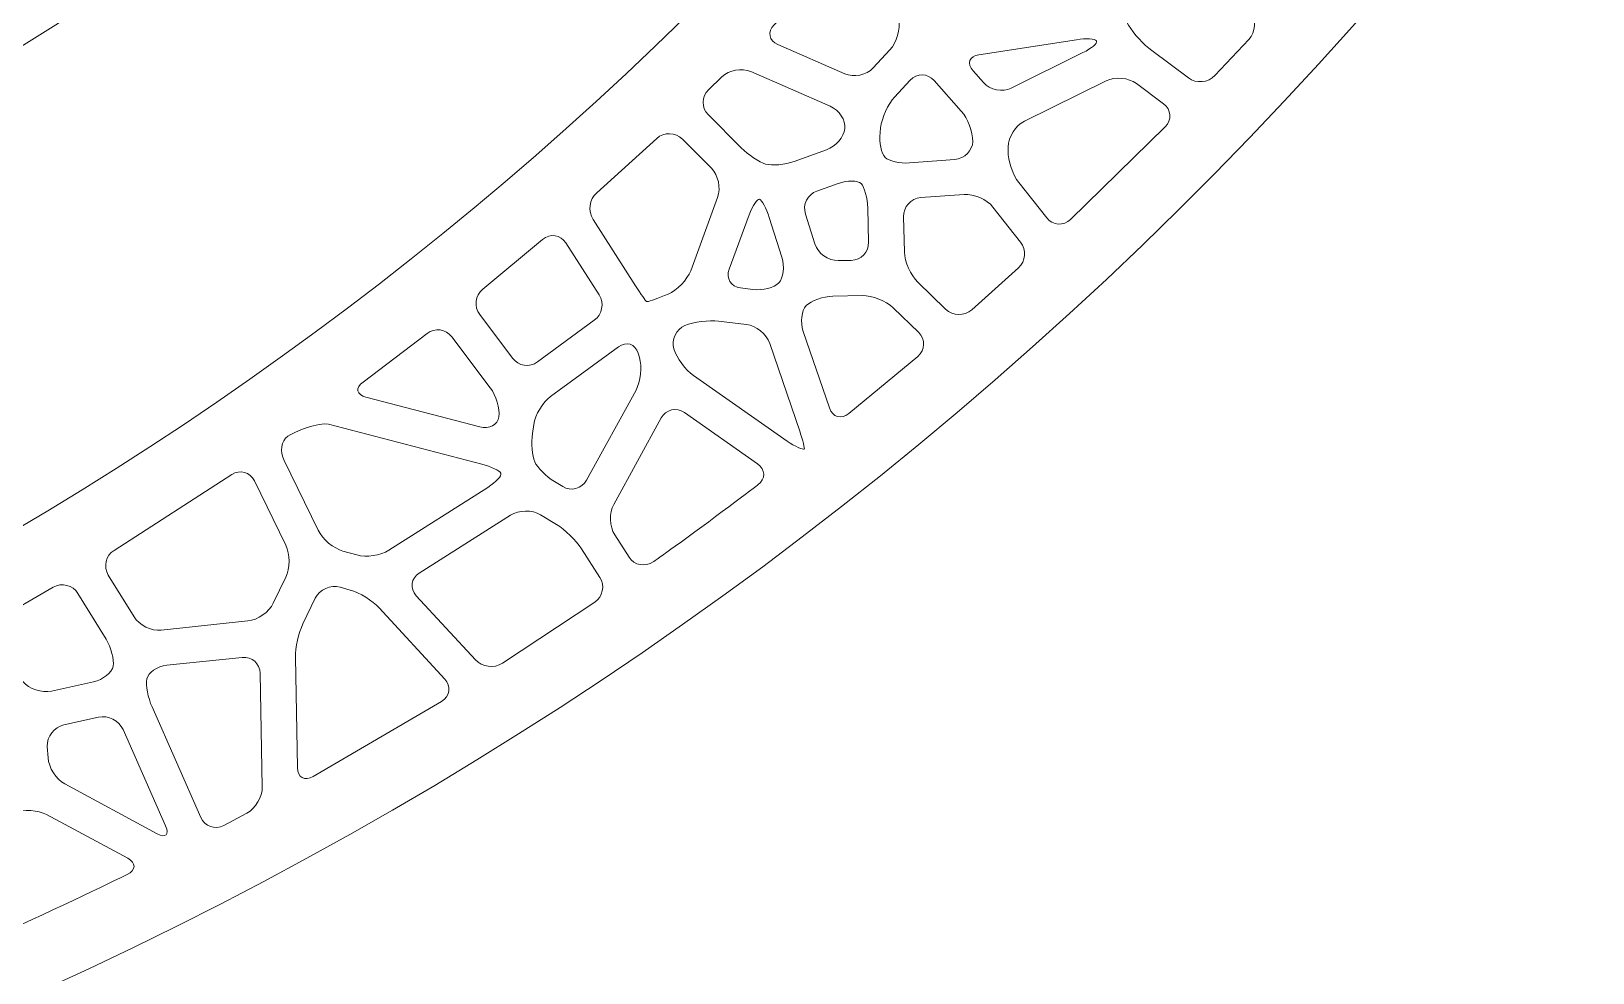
# Model space of a CAD drawing. Header units: inches. Extents: x 8 to 818, y -635 to -10.
# Drawn here: x 628.6 to 752.5, y -485.9 to -411.2 of the extents above; entities that cross this region are included whole.
import ezdxf

# ---------------------------------------------------------------- set-up
doc = ezdxf.new("R2010")
doc.units = ezdxf.units.IN
doc.header["$MEASUREMENT"] = 0
doc.layers.add('Calque 1', color=7, linetype='Continuous')

# ---------------------------------------------------------------- blocks, each defined once
blk = doc.blocks.new('block 2')
at = {"layer": 'Calque 1', "color": 179, "lineweight": 5, "true_color": 0x262425}
blk.add_open_spline([(715.86, -64), (715.86, -64), (726.82, -66.29), (726.82, -66.29), (727.36, -66.4), (727.7, -66.93), (727.59, -67.48), (727.59, -67.48), (727.39, -68.45), (727.39, -68.45), (727.27, -68.99), (726.74, -69.34), (726.2, -69.23), (726.2, -69.23), (717.2, -67.34), (717.2, -67.34), (769.2, -199.6), (711.01, -353.81), (579.16, -418.55), (579.16, -418.55), (584.06, -419.58), (584.06, -419.58), (584.61, -419.69), (584.95, -420.22), (584.84, -420.76), (584.84, -420.76), (584.63, -421.74), (584.63, -421.74), (584.52, -422.28), (583.99, -422.63), (583.45, -422.51), (583.45, -422.51), (574.72, -420.69), (574.72, -420.69), (571.92, -422), (569.1, -423.28), (566.24, -424.51), (562.3, -426.21), (560.36, -430.67), (561.85, -434.69), (561.85, -434.69), (561.9, -434.84), (561.9, -434.84), (563.44, -439), (568.05, -441.15), (572.21, -439.61), (738.97, -377.87), (817.84, -186.1), (744.29, -23.11), (739.77, -12.97), (726.88, -9.8), (716.32, -15.85), (716.32, -15.85), (716.32, -15.85), (716.32, -15.85), (705.75, -21.91), (701.37, -33.6), (705.82, -42.17), (709.52, -49.36), (712.86, -56.64), (715.86, -64)], degree=3, knots=[0, 0, 0, 0, 1, 1, 1, 2, 2, 2, 3, 3, 3, 4, 4, 4, 5, 5, 5, 6, 6, 6, 7, 7, 7, 8, 8, 8, 9, 9, 9, 10, 10, 10, 11, 11, 11, 12, 12, 12, 13, 13, 13, 14, 14, 14, 15, 15, 15, 16, 16, 16, 17, 17, 17, 18, 18, 18, 19, 19, 19, 20, 20, 20, 20], dxfattribs=at)
blk = doc.blocks.new('block 3')
at = {"layer": 'Calque 1', "color": 179, "lineweight": 5, "true_color": 0x262425}
blk.add_open_spline([(659.05, -64), (659.05, -64), (670, -66.29), (670, -66.29), (670.54, -66.4), (670.89, -66.93), (670.77, -67.48), (670.77, -67.48), (670.57, -68.45), (670.57, -68.45), (670.46, -68.99), (669.93, -69.34), (669.38, -69.23), (669.38, -69.23), (660.39, -67.34), (660.39, -67.34), (712.38, -199.6), (654.19, -353.81), (522.35, -418.55), (522.35, -418.55), (527.25, -419.58), (527.25, -419.58), (527.79, -419.69), (528.13, -420.22), (528.02, -420.76), (528.02, -420.76), (527.82, -421.74), (527.82, -421.74), (527.7, -422.28), (527.17, -422.63), (526.63, -422.51), (526.63, -422.51), (517.9, -420.69), (517.9, -420.69), (515.1, -422), (512.28, -423.28), (509.42, -424.51), (505.49, -426.21), (503.55, -430.67), (505.03, -434.69), (505.03, -434.69), (505.09, -434.84), (505.09, -434.84), (506.62, -439), (511.23, -441.15), (515.39, -439.61), (682.15, -377.87), (761.02, -186.1), (687.47, -23.11), (682.95, -12.97), (670.06, -9.8), (659.51, -15.85), (659.51, -15.85), (659.51, -15.85), (659.51, -15.85), (648.93, -21.91), (644.56, -33.6), (649, -42.17), (652.7, -49.36), (656.04, -56.64), (659.05, -64)], degree=3, knots=[0, 0, 0, 0, 1, 1, 1, 2, 2, 2, 3, 3, 3, 4, 4, 4, 5, 5, 5, 6, 6, 6, 7, 7, 7, 8, 8, 8, 9, 9, 9, 10, 10, 10, 11, 11, 11, 12, 12, 12, 13, 13, 13, 14, 14, 14, 15, 15, 15, 16, 16, 16, 17, 17, 17, 18, 18, 18, 19, 19, 19, 20, 20, 20, 20], dxfattribs=at)
blk = doc.blocks.new('block 4')
at = {"layer": 'Calque 1', "color": 179, "lineweight": 5, "true_color": 0x262425}
blk.add_open_spline([(602.23, -64), (602.23, -64), (613.18, -66.29), (613.18, -66.29), (613.72, -66.4), (614.07, -66.93), (613.96, -67.48), (613.96, -67.48), (613.75, -68.45), (613.75, -68.45), (613.64, -68.99), (613.11, -69.34), (612.57, -69.23), (612.57, -69.23), (603.57, -67.34), (603.57, -67.34), (655.56, -199.6), (597.38, -353.81), (465.53, -418.55), (465.53, -418.55), (470.43, -419.58), (470.43, -419.58), (470.97, -419.69), (471.32, -420.22), (471.2, -420.76), (471.2, -420.76), (471, -421.74), (471, -421.74), (470.89, -422.28), (470.36, -422.63), (469.82, -422.51), (469.82, -422.51), (461.08, -420.69), (461.08, -420.69), (458.29, -422), (455.46, -423.28), (452.6, -424.51), (448.67, -426.21), (446.73, -430.67), (448.21, -434.69), (448.21, -434.69), (448.27, -434.84), (448.27, -434.84), (449.8, -439), (454.42, -441.15), (458.57, -439.61), (625.34, -377.87), (704.2, -186.1), (630.65, -23.11), (626.13, -12.97), (613.24, -9.8), (602.69, -15.85), (602.69, -15.85), (602.69, -15.85), (602.69, -15.85), (592.11, -21.91), (587.74, -33.6), (592.19, -42.17), (595.88, -49.36), (599.22, -56.64), (602.23, -64)], degree=3, knots=[0, 0, 0, 0, 1, 1, 1, 2, 2, 2, 3, 3, 3, 4, 4, 4, 5, 5, 5, 6, 6, 6, 7, 7, 7, 8, 8, 8, 9, 9, 9, 10, 10, 10, 11, 11, 11, 12, 12, 12, 13, 13, 13, 14, 14, 14, 15, 15, 15, 16, 16, 16, 17, 17, 17, 18, 18, 18, 19, 19, 19, 20, 20, 20, 20], dxfattribs=at)
blk = doc.blocks.new('block 5')
at = {"layer": 'Calque 1', "color": 179, "lineweight": 5, "true_color": 0x262425}
blk.add_open_spline([(550.89, -64), (550.89, -64), (561.84, -66.29), (561.84, -66.29), (562.38, -66.4), (562.73, -66.93), (562.62, -67.48), (562.62, -67.48), (562.41, -68.45), (562.41, -68.45), (562.3, -68.99), (561.77, -69.34), (561.23, -69.23), (561.23, -69.23), (552.23, -67.34), (552.23, -67.34), (604.22, -199.6), (546.04, -353.81), (414.19, -418.55), (414.19, -418.55), (419.09, -419.58), (419.09, -419.58), (419.63, -419.69), (419.98, -420.22), (419.86, -420.76), (419.86, -420.76), (419.66, -421.74), (419.66, -421.74), (419.55, -422.28), (419.02, -422.63), (418.48, -422.51), (418.48, -422.51), (409.74, -420.69), (409.74, -420.69), (406.95, -422), (404.12, -423.28), (401.26, -424.51), (397.33, -426.21), (395.39, -430.67), (396.87, -434.69), (396.87, -434.69), (396.93, -434.84), (396.93, -434.84), (398.46, -439), (403.08, -441.15), (407.23, -439.61), (574, -377.87), (652.86, -186.1), (579.31, -23.11), (574.8, -12.97), (561.9, -9.8), (551.35, -15.85), (551.35, -15.85), (551.35, -15.85), (551.35, -15.85), (540.78, -21.91), (536.4, -33.6), (540.85, -42.17), (544.54, -49.36), (547.89, -56.64), (550.89, -64)], degree=3, knots=[0, 0, 0, 0, 1, 1, 1, 2, 2, 2, 3, 3, 3, 4, 4, 4, 5, 5, 5, 6, 6, 6, 7, 7, 7, 8, 8, 8, 9, 9, 9, 10, 10, 10, 11, 11, 11, 12, 12, 12, 13, 13, 13, 14, 14, 14, 15, 15, 15, 16, 16, 16, 17, 17, 17, 18, 18, 18, 19, 19, 19, 20, 20, 20, 20], dxfattribs=at)
blk = doc.blocks.new('block 13')
at = {"layer": 'Calque 1', "color": 179, "lineweight": 5, "true_color": 0x262425}
for points, knots in [([(719.69, -361.55), (719.69, -361.55), (724.17, -371.8), (724.17, -371.8), (724.39, -372.31), (724.16, -372.9), (723.65, -373.12), (723.65, -373.12), (722.74, -373.52), (722.74, -373.52), (722.23, -373.74), (721.64, -373.51), (721.42, -373), (721.42, -373), (717.74, -364.58), (717.74, -364.58), (640.06, -483.56), (480.64, -525.46), (351.5, -455.49), (351.5, -455.49), (353.5, -460.08), (353.5, -460.08), (353.72, -460.58), (353.49, -461.17), (352.98, -461.39), (352.98, -461.39), (352.07, -461.79), (352.07, -461.79), (351.56, -462.01), (350.97, -461.78), (350.75, -461.28), (350.75, -461.28), (347.18, -453.1), (347.18, -453.1), (344.49, -451.58), (341.81, -450.02), (339.15, -448.4), (335.49, -446.18), (330.73, -447.18), (328.31, -450.72), (328.31, -450.72), (328.22, -450.85), (328.22, -450.85), (325.72, -454.51), (326.64, -459.52), (330.3, -462.02), (477.23, -562.19), (679.23, -515.4), (769.49, -361.03), (775.14, -351.48), (770.26, -339.13), (759.21, -334.03), (759.21, -334.03), (759.21, -334.03), (759.21, -334.03), (748.15, -328.92), (736.08, -332.12), (731.67, -340.71), (727.95, -347.89), (723.95, -354.84), (719.69, -361.55)], [0, 0, 0, 0, 1, 1, 1, 2, 2, 2, 3, 3, 3, 4, 4, 4, 5, 5, 5, 6, 6, 6, 7, 7, 7, 8, 8, 8, 9, 9, 9, 10, 10, 10, 11, 11, 11, 12, 12, 12, 13, 13, 13, 14, 14, 14, 15, 15, 15, 16, 16, 16, 17, 17, 17, 18, 18, 18, 19, 19, 19, 20, 20, 20, 20]), ([(697.4, -410.24), (697.56, -411), (697.25, -412.09), (696.72, -412.66), (696.72, -412.66), (695.39, -414.1), (695.39, -414.1), (694.86, -414.67), (693.85, -414.88), (693.13, -414.57), (693.13, -414.57), (687.83, -412.25), (687.83, -412.25), (687.11, -411.94), (686.98, -411.23), (687.52, -410.67), (687.52, -410.67), (694.78, -403.01), (694.78, -403.01), (695.31, -402.44), (695.86, -402.59), (696.02, -403.35), (696.02, -403.35), (697.4, -410.24), (697.4, -410.24)], [0, 0, 0, 0, 1, 1, 1, 2, 2, 2, 3, 3, 3, 4, 4, 4, 5, 5, 5, 6, 6, 6, 7, 7, 7, 8, 8, 8, 8]), ([(725.37, -409.64), (725.81, -410.28), (725.73, -411.27), (725.21, -411.84), (725.21, -411.84), (722.51, -414.71), (722.51, -414.71), (721.98, -415.28), (721.03, -415.36), (720.41, -414.89), (720.41, -414.89), (717.5, -412.73), (717.5, -412.73), (716.87, -412.27), (716.05, -411.36), (715.66, -410.72), (715.27, -410.07), (714.8, -408.95), (714.61, -408.23), (714.42, -407.5), (714.81, -406.58), (715.48, -406.18), (715.48, -406.18), (719.6, -403.72), (719.6, -403.72), (720.26, -403.32), (721.17, -403.52), (721.61, -404.16), (721.61, -404.16), (725.37, -409.64), (725.37, -409.64)], [0, 0, 0, 0, 1, 1, 1, 2, 2, 2, 3, 3, 3, 4, 4, 4, 5, 5, 5, 6, 6, 6, 7, 7, 7, 8, 8, 8, 9, 9, 9, 10, 10, 10, 10]), ([(713.11, -411.96), (713.21, -412.13), (712.73, -412.55), (712.03, -412.89), (712.03, -412.89), (706.35, -415.7), (706.35, -415.7), (705.65, -416.04), (704.66, -415.85), (704.14, -415.27), (704.14, -415.27), (703.32, -414.34), (703.32, -414.34), (702.8, -413.75), (703.01, -413.18), (703.78, -413.06), (703.78, -413.06), (711.53, -411.86), (711.53, -411.86), (712.29, -411.74), (713.01, -411.78), (713.11, -411.96)], [0, 0, 0, 0, 1, 1, 1, 2, 2, 2, 3, 3, 3, 4, 4, 4, 5, 5, 5, 6, 6, 6, 7, 7, 7, 7]), ([(693.14, -418.92), (693.07, -419.58), (692.41, -420.34), (691.68, -420.6), (691.68, -420.6), (689.11, -421.53), (689.11, -421.53), (688.38, -421.79), (687.36, -421.88), (686.85, -421.73), (686.33, -421.58), (685.47, -421), (684.92, -420.45), (684.92, -420.45), (682.29, -417.81), (682.29, -417.81), (681.74, -417.26), (681.75, -416.37), (682.31, -415.83), (682.31, -415.83), (683.37, -414.81), (683.37, -414.81), (683.93, -414.27), (684.96, -414.08), (685.67, -414.39), (685.67, -414.39), (691.98, -417.15), (691.98, -417.15), (692.69, -417.46), (693.21, -418.26), (693.14, -418.92)], [0, 0, 0, 0, 1, 1, 1, 2, 2, 2, 3, 3, 3, 4, 4, 4, 5, 5, 5, 6, 6, 6, 7, 7, 7, 8, 8, 8, 9, 9, 9, 10, 10, 10, 10]), ([(703.29, -419.93), (703.28, -420.66), (702.64, -421.31), (701.86, -421.37), (701.86, -421.37), (698.27, -421.64), (698.27, -421.64), (697.5, -421.7), (696.62, -421.5), (696.33, -421.2), (696.03, -420.89), (695.86, -420.02), (695.94, -419.24), (695.94, -419.24), (695.98, -418.85), (695.98, -418.85), (696.07, -418.08), (696.57, -416.98), (697.09, -416.41), (697.09, -416.41), (698.33, -415.08), (698.33, -415.08), (698.86, -414.51), (699.71, -414.52), (700.22, -415.1), (700.22, -415.1), (702.38, -417.53), (702.38, -417.53), (702.9, -418.12), (703.31, -419.19), (703.29, -419.93)], [0, 0, 0, 0, 1, 1, 1, 2, 2, 2, 3, 3, 3, 4, 4, 4, 5, 5, 5, 6, 6, 6, 7, 7, 7, 8, 8, 8, 9, 9, 9, 10, 10, 10, 10]), ([(718.43, -416.94), (719.05, -417.4), (719.11, -418.23), (718.56, -418.78), (718.56, -418.78), (711.06, -426.13), (711.06, -426.13), (710.5, -426.67), (709.64, -426.61), (709.16, -426), (709.16, -426), (706.95, -423.21), (706.95, -423.21), (706.47, -422.6), (706.09, -421.46), (706.1, -420.69), (706.1, -420.69), (706.11, -420.36), (706.11, -420.36), (706.12, -419.59), (706.7, -418.67), (707.4, -418.33), (707.4, -418.33), (713.89, -415.13), (713.89, -415.13), (714.58, -414.78), (715.66, -414.88), (716.28, -415.34), (716.28, -415.34), (718.43, -416.94), (718.43, -416.94)], [0, 0, 0, 0, 1, 1, 1, 2, 2, 2, 3, 3, 3, 4, 4, 4, 5, 5, 5, 6, 6, 6, 7, 7, 7, 8, 8, 8, 9, 9, 9, 10, 10, 10, 10]), ([(680.9, -430.2), (680.63, -430.92), (679.82, -431.76), (679.1, -432.06), (679.1, -432.06), (678.82, -432.18), (678.82, -432.18), (678.1, -432.47), (677.47, -432.69), (677.4, -432.65), (677.34, -432.62), (676.94, -432.06), (676.52, -431.4), (676.52, -431.4), (673.15, -426.14), (673.15, -426.14), (672.73, -425.48), (672.86, -424.53), (673.44, -424.01), (673.44, -424.01), (678.2, -419.7), (678.2, -419.7), (678.78, -419.18), (679.69, -419.2), (680.24, -419.75), (680.24, -419.75), (682.54, -422.06), (682.54, -422.06), (683.09, -422.61), (683.31, -423.66), (683.04, -424.38), (683.04, -424.38), (680.9, -430.2), (680.9, -430.2)], [0, 0, 0, 0, 1, 1, 1, 2, 2, 2, 3, 3, 3, 4, 4, 4, 5, 5, 5, 6, 6, 6, 7, 7, 7, 8, 8, 8, 9, 9, 9, 10, 10, 10, 11, 11, 11, 11]), ([(695.02, -427.94), (695.04, -428.72), (694.42, -429.36), (693.65, -429.38), (693.65, -429.38), (692.6, -429.4), (692.6, -429.4), (691.82, -429.41), (691, -428.82), (690.76, -428.08), (690.76, -428.08), (690.01, -425.7), (690.01, -425.7), (689.77, -424.96), (690.18, -424.14), (690.91, -423.88), (690.91, -423.88), (692.61, -423.27), (692.61, -423.27), (693.35, -423.01), (694.16, -423.02), (694.43, -423.29), (694.7, -423.57), (694.93, -424.43), (694.95, -425.2), (694.95, -425.2), (695.02, -427.94), (695.02, -427.94)], [0, 0, 0, 0, 1, 1, 1, 2, 2, 2, 3, 3, 3, 4, 4, 4, 5, 5, 5, 6, 6, 6, 7, 7, 7, 8, 8, 8, 9, 9, 9, 9]), ([(688.13, -429.13), (688.37, -429.87), (688.26, -430.79), (687.9, -431.17), (687.53, -431.54), (686.61, -431.78), (685.84, -431.69), (685.84, -431.69), (684.86, -431.57), (684.86, -431.57), (684.09, -431.48), (683.68, -430.8), (683.95, -430.08), (683.95, -430.08), (685.55, -425.76), (685.55, -425.76), (685.81, -425.03), (686.19, -424.48), (686.37, -424.53), (686.55, -424.59), (686.9, -425.24), (687.13, -425.98), (687.13, -425.98), (688.13, -429.13), (688.13, -429.13)], [0, 0, 0, 0, 1, 1, 1, 2, 2, 2, 3, 3, 3, 4, 4, 4, 5, 5, 5, 6, 6, 6, 7, 7, 7, 8, 8, 8, 8]), ([(707.09, -427.93), (707.57, -428.53), (707.49, -429.46), (706.92, -429.98), (706.92, -429.98), (703.21, -433.31), (703.21, -433.31), (702.63, -433.82), (701.7, -433.8), (701.14, -433.26), (701.14, -433.26), (698.92, -431.11), (698.92, -431.11), (698.36, -430.57), (697.89, -429.49), (697.87, -428.71), (697.87, -428.71), (697.79, -425.92), (697.79, -425.92), (697.77, -425.14), (698.39, -424.46), (699.16, -424.4), (699.16, -424.4), (702.61, -424.15), (702.61, -424.15), (703.38, -424.09), (704.41, -424.54), (704.89, -425.15), (704.89, -425.15), (707.09, -427.93), (707.09, -427.93)], [0, 0, 0, 0, 1, 1, 1, 2, 2, 2, 3, 3, 3, 4, 4, 4, 5, 5, 5, 6, 6, 6, 7, 7, 7, 8, 8, 8, 9, 9, 9, 10, 10, 10, 10]), ([(673.63, -432.12), (674.05, -432.77), (673.88, -433.68), (673.25, -434.14), (673.25, -434.14), (668.75, -437.44), (668.75, -437.44), (668.12, -437.9), (667.23, -437.77), (666.76, -437.15), (666.76, -437.15), (664.15, -433.69), (664.15, -433.69), (663.68, -433.07), (663.79, -432.16), (664.39, -431.67), (664.39, -431.67), (669.15, -427.72), (669.15, -427.72), (669.74, -427.22), (670.57, -427.35), (670.99, -428), (670.99, -428), (673.63, -432.12), (673.63, -432.12)], [0, 0, 0, 0, 1, 1, 1, 2, 2, 2, 3, 3, 3, 4, 4, 4, 5, 5, 5, 6, 6, 6, 7, 7, 7, 8, 8, 8, 8]), ([(699, -435.11), (699.55, -435.65), (699.52, -436.5), (698.93, -437), (698.93, -437), (693.46, -441.54), (693.46, -441.54), (692.85, -442.03), (692.16, -441.83), (691.91, -441.09), (691.91, -441.09), (689.84, -435.03), (689.84, -435.03), (689.58, -434.3), (689.69, -433.37), (690.08, -432.97), (690.46, -432.58), (691.41, -432.24), (692.18, -432.23), (692.18, -432.23), (694.53, -432.18), (694.53, -432.18), (695.31, -432.17), (696.4, -432.6), (696.96, -433.14), (696.96, -433.14), (699, -435.11), (699, -435.11)], [0, 0, 0, 0, 1, 1, 1, 2, 2, 2, 3, 3, 3, 4, 4, 4, 5, 5, 5, 6, 6, 6, 7, 7, 7, 8, 8, 8, 9, 9, 9, 9]), ([(665.68, -441.79), (665.59, -442.44), (664.91, -442.8), (664.15, -442.6), (664.15, -442.6), (655.12, -440.24), (655.12, -440.24), (654.37, -440.04), (654.26, -439.5), (654.89, -439.04), (654.89, -439.04), (659.97, -435.18), (659.97, -435.18), (660.58, -434.71), (661.47, -434.83), (661.93, -435.44), (661.93, -435.44), (664.99, -439.5), (664.99, -439.5), (665.46, -440.12), (665.77, -441.15), (665.68, -441.79)], [0, 0, 0, 0, 1, 1, 1, 2, 2, 2, 3, 3, 3, 4, 4, 4, 5, 5, 5, 6, 6, 6, 7, 7, 7, 7]), ([(689.56, -442.95), (689.81, -443.69), (689.97, -444.33), (689.91, -444.37), (689.85, -444.42), (689.18, -444.17), (688.55, -443.73), (688.55, -443.73), (681.12, -438.53), (681.12, -438.53), (680.49, -438.09), (679.79, -437.13), (679.57, -436.4), (679.35, -435.68), (679.74, -434.85), (680.44, -434.56), (681.14, -434.27), (682.35, -434.11), (683.12, -434.2), (683.12, -434.2), (685.32, -434.47), (685.32, -434.47), (686.09, -434.56), (686.92, -435.24), (687.17, -435.97), (687.17, -435.97), (689.56, -442.95), (689.56, -442.95)], [0, 0, 0, 0, 1, 1, 1, 2, 2, 2, 3, 3, 3, 4, 4, 4, 5, 5, 5, 6, 6, 6, 7, 7, 7, 8, 8, 8, 9, 9, 9, 9]), ([(676.83, -437.09), (677.05, -437.83), (676.93, -439), (676.56, -439.68), (676.56, -439.68), (672.62, -446.83), (672.62, -446.83), (672.25, -447.51), (671.4, -447.74), (670.74, -447.34), (670.74, -447.34), (670.09, -446.94), (670.09, -446.94), (669.42, -446.54), (668.72, -445.83), (668.52, -445.37), (668.32, -444.91), (668.24, -443.9), (668.34, -443.13), (668.34, -443.13), (668.44, -442.42), (668.44, -442.42), (668.55, -441.65), (669.15, -440.65), (669.78, -440.19), (669.78, -440.19), (675.17, -436.24), (675.17, -436.24), (675.8, -435.78), (676.5, -436.01), (676.72, -436.75), (676.72, -436.75), (676.83, -437.09), (676.83, -437.09)], [0, 0, 0, 0, 1, 1, 1, 2, 2, 2, 3, 3, 3, 4, 4, 4, 5, 5, 5, 6, 6, 6, 7, 7, 7, 8, 8, 8, 9, 9, 9, 10, 10, 10, 11, 11, 11, 11]), ([(686.21, -445.54), (686.85, -445.98), (686.86, -446.73), (686.24, -447.2), (686.24, -447.2), (682.23, -450.23), (679.67, -452.08), (678.77, -452.72), (677.93, -453.31), (677.93, -453.31), (677.29, -453.76), (676.43, -453.59), (676.01, -452.94), (676.01, -452.94), (674.87, -451.17), (674.87, -451.17), (674.45, -450.52), (674.42, -449.43), (674.79, -448.75), (674.79, -448.75), (678.56, -441.89), (678.56, -441.89), (678.93, -441.21), (679.76, -441.02), (680.4, -441.46), (680.4, -441.46), (686.21, -445.54), (686.21, -445.54)], [0, 0, 0, 0, 1, 1, 1, 2, 2, 2, 3, 3, 3, 4, 4, 4, 5, 5, 5, 6, 6, 6, 7, 7, 7, 8, 8, 8, 9, 9, 9, 9]), ([(665.83, -446.28), (665.92, -446.48), (665.46, -446.98), (664.8, -447.4), (664.8, -447.4), (656.95, -452.39), (656.95, -452.39), (656.29, -452.81), (655.15, -452.98), (654.4, -452.77), (654.4, -452.77), (653.3, -452.46), (653.3, -452.46), (652.55, -452.25), (651.67, -451.51), (651.33, -450.81), (651.33, -450.81), (648.62, -445.26), (648.62, -445.26), (648.28, -444.56), (648.41, -443.7), (648.92, -443.35), (649.42, -443), (651.41, -442.18), (652.16, -442.38), (652.16, -442.38), (664.31, -445.56), (664.31, -445.56), (665.06, -445.76), (665.75, -446.08), (665.83, -446.28)], [0, 0, 0, 0, 1, 1, 1, 2, 2, 2, 3, 3, 3, 4, 4, 4, 5, 5, 5, 6, 6, 6, 7, 7, 7, 8, 8, 8, 9, 9, 9, 10, 10, 10, 10]), ([(648.77, -452), (649.11, -452.7), (649.11, -453.84), (648.77, -454.54), (648.77, -454.54), (647.77, -456.6), (647.77, -456.6), (647.44, -457.29), (646.53, -457.93), (645.75, -458.01), (645.75, -458.01), (638.86, -458.74), (638.86, -458.74), (638.09, -458.82), (637.12, -458.34), (636.72, -457.68), (636.72, -457.68), (634.67, -454.36), (634.67, -454.36), (634.27, -453.7), (634.47, -452.82), (635.13, -452.41), (635.13, -452.41), (644.47, -446.39), (644.47, -446.39), (645.12, -445.96), (645.93, -446.18), (646.27, -446.88), (646.27, -446.88), (648.77, -452), (648.77, -452)], [0, 0, 0, 0, 1, 1, 1, 2, 2, 2, 3, 3, 3, 4, 4, 4, 5, 5, 5, 6, 6, 6, 7, 7, 7, 8, 8, 8, 9, 9, 9, 10, 10, 10, 10]), ([(673.69, -454.55), (674.11, -455.2), (673.93, -456.09), (673.28, -456.52), (673.28, -456.52), (665.95, -461.37), (665.95, -461.37), (665.3, -461.79), (664.34, -461.67), (663.81, -461.1), (663.81, -461.1), (659.12, -456), (659.12, -456), (658.6, -455.43), (658.7, -454.62), (659.36, -454.21), (659.36, -454.21), (666.59, -449.6), (666.59, -449.6), (667.25, -449.19), (668.33, -449.18), (668.99, -449.58), (668.99, -449.58), (670.25, -450.35), (670.25, -450.35), (670.91, -450.75), (671.8, -451.61), (672.22, -452.27), (672.22, -452.27), (673.69, -454.55), (673.69, -454.55)], [0, 0, 0, 0, 1, 1, 1, 2, 2, 2, 3, 3, 3, 4, 4, 4, 5, 5, 5, 6, 6, 6, 7, 7, 7, 8, 8, 8, 9, 9, 9, 10, 10, 10, 10]), ([(634.49, -459.45), (634.9, -460.12), (635.15, -461.08), (635.06, -461.6), (634.96, -462.11), (634.26, -462.67), (633.5, -462.84), (633.5, -462.84), (630.17, -463.58), (630.17, -463.58), (629.41, -463.75), (628.38, -463.4), (627.88, -462.81), (627.88, -462.81), (625.31, -459.8), (625.31, -459.8), (624.81, -459.21), (624.95, -458.41), (625.63, -458.03), (625.63, -458.03), (630.3, -455.33), (630.3, -455.33), (630.97, -454.94), (631.85, -455.16), (632.26, -455.82), (632.26, -455.82), (634.49, -459.45), (634.49, -459.45)], [0, 0, 0, 0, 1, 1, 1, 2, 2, 2, 3, 3, 3, 4, 4, 4, 5, 5, 5, 6, 6, 6, 7, 7, 7, 8, 8, 8, 9, 9, 9, 9]), ([(661.38, -462.62), (661.9, -463.19), (661.79, -463.98), (661.13, -464.39), (661.13, -464.39), (650.94, -470.36), (650.94, -470.36), (650.26, -470.75), (649.7, -470.43), (649.69, -469.65), (649.69, -469.65), (649.53, -460.91), (649.53, -460.91), (649.51, -460.13), (649.78, -458.93), (650.12, -458.23), (650.12, -458.23), (651.09, -456.21), (651.09, -456.21), (651.43, -455.52), (652.32, -455.12), (653.07, -455.33), (653.07, -455.33), (653.86, -455.55), (653.86, -455.55), (654.61, -455.76), (655.65, -456.4), (656.17, -456.97), (656.17, -456.97), (661.38, -462.62), (661.38, -462.62)], [0, 0, 0, 0, 1, 1, 1, 2, 2, 2, 3, 3, 3, 4, 4, 4, 5, 5, 5, 6, 6, 6, 7, 7, 7, 8, 8, 8, 9, 9, 9, 10, 10, 10, 10]), ([(646.89, -471.19), (646.91, -471.96), (646.36, -472.9), (645.67, -473.26), (645.67, -473.26), (643.83, -474.24), (643.83, -474.24), (643.14, -474.61), (642.32, -474.32), (642.01, -473.61), (642.01, -473.61), (638.14, -464.83), (638.14, -464.83), (637.82, -464.12), (637.64, -463.12), (637.74, -462.61), (637.83, -462.09), (638.54, -461.61), (639.32, -461.53), (639.32, -461.53), (645.3, -460.9), (645.3, -460.9), (646.07, -460.82), (646.71, -461.39), (646.73, -462.16), (646.73, -462.16), (646.89, -471.19), (646.89, -471.19)], [0, 0, 0, 0, 1, 1, 1, 2, 2, 2, 3, 3, 3, 4, 4, 4, 5, 5, 5, 6, 6, 6, 7, 7, 7, 8, 8, 8, 9, 9, 9, 9]), ([(639.22, -474.28), (639.53, -474.99), (639.23, -475.27), (638.55, -474.9), (638.55, -474.9), (631.22, -470.95), (631.22, -470.95), (630.53, -470.58), (629.93, -469.64), (629.89, -468.87), (629.89, -468.87), (629.83, -467.97), (629.83, -467.97), (629.79, -467.2), (630.37, -466.43), (631.13, -466.26), (631.13, -466.26), (633.9, -465.64), (633.9, -465.64), (634.65, -465.48), (635.53, -465.92), (635.84, -466.63), (635.84, -466.63), (639.22, -474.28), (639.22, -474.28)], [0, 0, 0, 0, 1, 1, 1, 2, 2, 2, 3, 3, 3, 4, 4, 4, 5, 5, 5, 6, 6, 6, 7, 7, 7, 8, 8, 8, 8]), ([(636.21, -476.85), (636.89, -477.21), (636.88, -477.79), (636.18, -478.13), (636.18, -478.13), (630.04, -481.11), (626.35, -482.76), (626.04, -482.9), (626.04, -482.9), (626.04, -482.9), (625.69, -483.06), (625.2, -482.58), (624.95, -481.85), (624.95, -481.85), (623.53, -477.62), (623.53, -477.62), (623.28, -476.88), (623.16, -475.94), (623.26, -475.53), (623.37, -475.12), (624.04, -474.54), (624.76, -474.25), (624.76, -474.25), (627.22, -473.24), (627.22, -473.24), (627.94, -472.95), (629.09, -473.01), (629.77, -473.38), (629.77, -473.38), (636.21, -476.85), (636.21, -476.85)], [0, 0, 0, 0, 1, 1, 1, 2, 2, 2, 3, 3, 3, 4, 4, 4, 5, 5, 5, 6, 6, 6, 7, 7, 7, 8, 8, 8, 9, 9, 9, 10, 10, 10, 10])]:
    blk.add_open_spline(points, degree=3, knots=knots, dxfattribs=at)

msp = doc.modelspace()

# ---------------------------------------------------------------- block references
at = {"layer": 'Calque 1'}
for name in ['block 5', 'block 4', 'block 3', 'block 2', 'block 13']:
    msp.add_blockref(name, (0, 0), dxfattribs=at)

doc.saveas('drawing.dxf')
